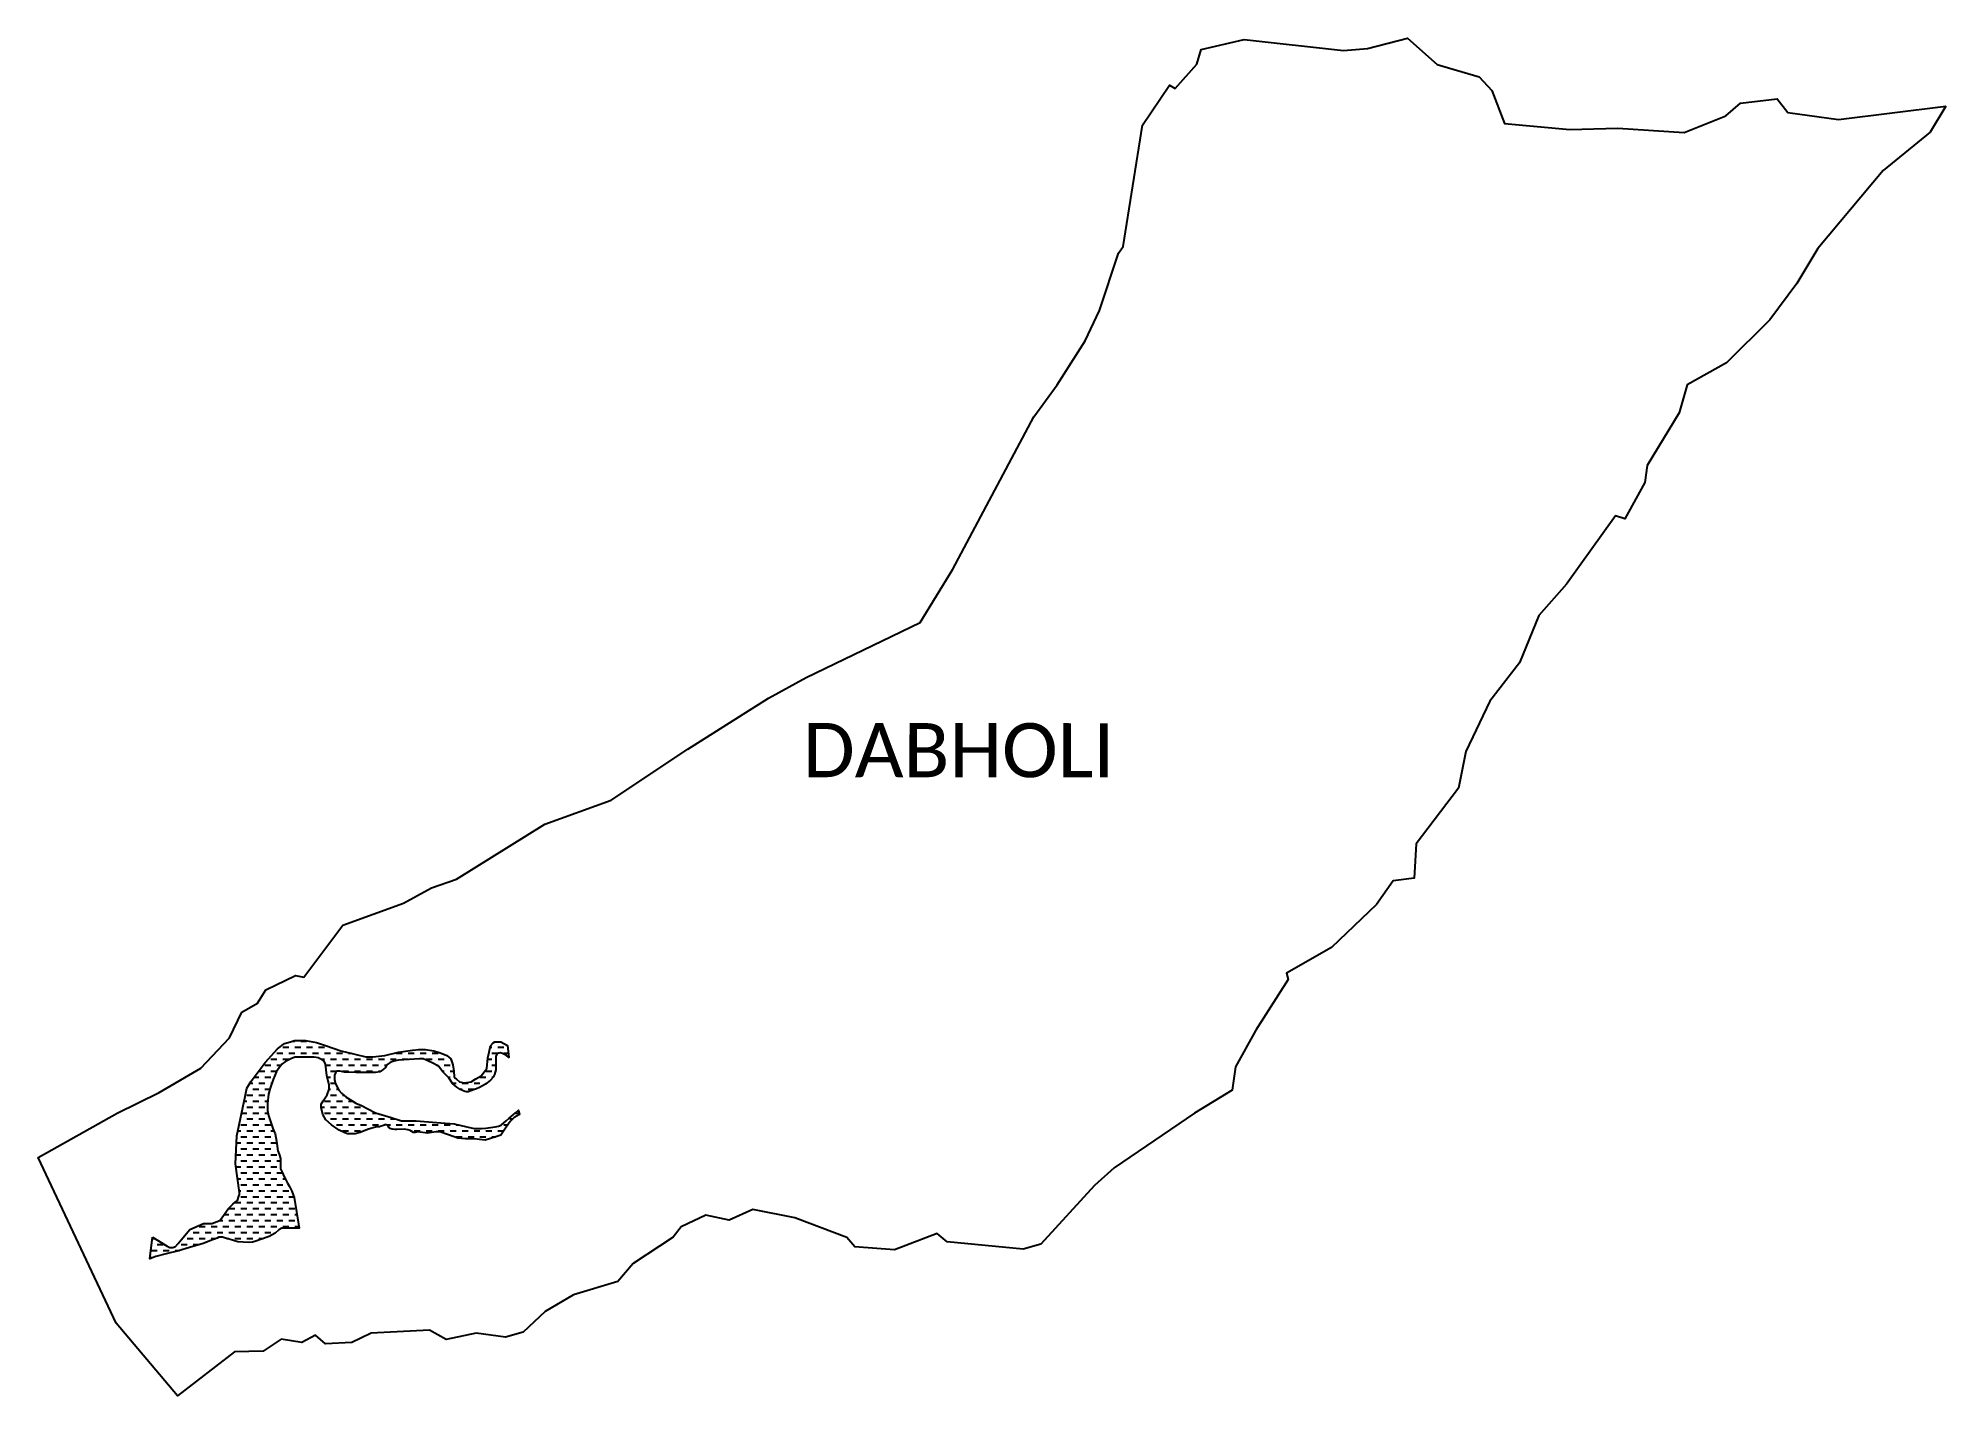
# Model space of a CAD drawing. Header units: metres. Extents: x 350918 to 355985, y 1754182 to 1757789.
import ezdxf

# ---------------------------------------------------------------- set-up
doc = ezdxf.new("R2010")
doc.units = ezdxf.units.M
doc.header["$MEASUREMENT"] = 0
for name, color, linetype in [('CREEK', 132, 'Continuous'), ('village', 3, 'Continuous'), ('VILLAGE NAME', 250, 'Continuous')]:
    doc.layers.add(name, color=color, linetype=linetype)

msp = doc.modelspace()

# ---------------------------------------------------------------- hatches: boundary and pattern name
at = {"layer": 'CREEK'}
h = msp.add_hatch(dxfattribs=at)
h.set_pattern_fill('DASH', color=256, scale=5)
h.set_pattern_definition([(0, (0, 0), (15.875, 15.875), [15.875, -15.875])])
h.paths.add_polyline_path([(351551, 1754859.2), (351547.3, 1754877.9), (351541.8, 1754892.7), (351529.5, 1754927.2), (351527, 1754940.7), (351527, 1754958.9), (351529.9, 1754983.4), (351534.1, 1754999.7), (351541.9, 1755023), (351551.2, 1755044), (351565.3, 1755063.1), (351575.2, 1755070.5), (351588.8, 1755077.3), (351600.2, 1755082.1), (351613.9, 1755082.1), (351627.4, 1755082.1), (351650.9, 1755082.1), (351661.6, 1755080.2), (351672.7, 1755075.2), (351678, 1755071), (351681.3, 1755063.4), (351684.8, 1755033.5), (351691.3, 1755007.8), (351691.3, 1754997.1), (351685.8, 1754981.8), (351674.8, 1754965.9), (351669.4, 1754957), (351669.4, 1754948.3), (351674.4, 1754929.3), (351681.8, 1754915.2), (351697.3, 1754902.6), (351717.7, 1754888.4), (351732.8, 1754881.2), (351739.4, 1754878.7), (351747.9, 1754878.7), (351759.7, 1754878.7), (351773.8, 1754882), (351792.7, 1754889.6), (351816.4, 1754897.2), (351824.4, 1754897.2), (351829.6, 1754898.3), (351835.5, 1754900), (351839.2, 1754902.1), (351841.7, 1754902.1), (351843.7, 1754902.1), (351846.6, 1754901.2), (351847.9, 1754898.4), (351850.6, 1754894.3), (351852.4, 1754892.8), (351858.1, 1754890.6), (351866.6, 1754889.4), (351870.4, 1754889.4), (351890, 1754890.9), (351900.3, 1754888.7), (351906.4, 1754887), (351914.7, 1754881.8), (351919.1, 1754881.8), (351926.3, 1754883.7), (351951.8, 1754880.1), (351974, 1754883.7), (351984.7, 1754883.7), (352005.7, 1754876.6), (352023.4, 1754870.7), (352032.8, 1754867), (352052.1, 1754864.9), (352075.1, 1754864.9), (352105.6, 1754861.3), (352133.8, 1754870.5), (352147.3, 1754874.9), (352161.6, 1754896.3), (352172.1, 1754911), (352182.5, 1754922.1), (352190, 1754926.2), (352196.9, 1754929.6), (352194.1, 1754941.2), (352185.8, 1754934), (352179.5, 1754928.6), (352169.5, 1754920.1), (352160.8, 1754912.6), (352148.1, 1754901.7), (352140.8, 1754898.4), (352131.7, 1754897), (352107.4, 1754893.1), (352095.7, 1754892.5), (352075.9, 1754892.5), (352056.5, 1754897.1), (352022.8, 1754904.9), (351987.5, 1754907.6), (351965.6, 1754909.4), (351922.4, 1754912.9), (351883.3, 1754912.9), (351855.3, 1754921.6), (351814.4, 1754934.3), (351793.9, 1754944.6), (351776.5, 1754953.5), (351761.6, 1754959.7), (351752.4, 1754965.6), (351736.4, 1754976), (351723.7, 1754986.6), (351716.6, 1754994.3), (351708.2, 1755010.8), (351704.9, 1755023), (351704.9, 1755034), (351707.9, 1755040.6), (351711.2, 1755044.9), (351719.3, 1755044.9), (351732, 1755042.1), (351743.1, 1755042.1), (351762, 1755040.8), (351801.4, 1755040.8), (351814.4, 1755040.8), (351825.5, 1755043), (351831.1, 1755046.3), (351839.4, 1755053.3), (351844.3, 1755061.5), (351853.5, 1755068), (351862.4, 1755071.7), (351875.2, 1755074.1), (351903.1, 1755076.1), (351931.4, 1755077.7), (351940.4, 1755077.7), (351950.9, 1755073.5), (351969.5, 1755064.5), (351982.1, 1755057.5), (351992.5, 1755043.9), (352008.5, 1755027.4), (352018.6, 1755011.8), (352030.4, 1755002.5), (352038.2, 1754997.2), (352043, 1754993.9), (352051.2, 1754990.8), (352056.1, 1754990.3), (352060.1, 1754990.3), (352067.6, 1754992.8), (352074.8, 1754995), (352082.8, 1754997.5), (352090.2, 1755001.1), (352106, 1755009.9), (352119.8, 1755021.2), (352126.4, 1755029.1), (352129.9, 1755035.7), (352133.8, 1755048), (352133.8, 1755069.6), (352133.8, 1755083.9), (352135.3, 1755088.5), (352138.9, 1755091.6), (352141.3, 1755092.7), (352145.5, 1755093.5), (352151.1, 1755092.1), (352156.8, 1755089), (352162, 1755086.2), (352168.3, 1755081.5), (352164.4, 1755113), (352146.6, 1755122.8), (352138.5, 1755122.8), (352131.2, 1755122.8), (352126.2, 1755119.9), (352119.9, 1755112.1), (352116, 1755095), (352112.6, 1755080), (352109.4, 1755051.7), (352094.6, 1755032.8), (352081, 1755024.5), (352068.2, 1755016.8), (352049.5, 1755013.6), (352037.6, 1755016.3), (352029.4, 1755023.3), (352025.6, 1755026.1), (352023.2, 1755029.8), (352022.1, 1755044.4), (352019.4, 1755062), (352013.8, 1755077.1), (352003.6, 1755086.4), (351988.3, 1755092.7), (351969, 1755098.6), (351946.7, 1755102.6), (351929.6, 1755102.6), (351912.2, 1755100.3), (351875.6, 1755095.5), (351838.6, 1755086.5), (351806.9, 1755082.7), (351788.4, 1755082.7), (351759.5, 1755090.2), (351722, 1755098.8), (351684, 1755111.8), (351657.6, 1755120.7), (351627.9, 1755126), (351610.2, 1755126), (351598.8, 1755126), (351588.1, 1755122.8), (351572.2, 1755118), (351553.7, 1755103.9), (351521, 1755068.1), (351484.1, 1755018.4), (351472.5, 1754999.8), (351467.9, 1754977.8), (351446.2, 1754872.7), (351442, 1754798.6), (351452.5, 1754722.6), (351452.5, 1754717.3), (351450.9, 1754712.7), (351447.2, 1754701.6), (351442.2, 1754697.5), (351435.3, 1754691.6), (351422.7, 1754679.4), (351410, 1754661.1), (351401, 1754648.1), (351379, 1754640.3), (351357.4, 1754640.3), (351342.8, 1754633.8), (351320.8, 1754624), (351307, 1754607.4), (351290.1, 1754586.8), (351283.3, 1754579.1), (351275.4, 1754576.6), (351268, 1754576.6), (351261, 1754579.7), (351221.8, 1754603.9), (351214.5, 1754546.6), (351230.8, 1754552.3), (351257.7, 1754559.3), (351291, 1754567.6), (351319.9, 1754576.6), (351356, 1754587.3), (351381, 1754596.6), (351393.2, 1754601.6), (351398, 1754603.6), (351402.1, 1754603.6), (351407.5, 1754603.6), (351415.4, 1754600.9), (351425.5, 1754598.6), (351448.2, 1754591.8), (351476.5, 1754589.3), (351487.5, 1754590.7), (351496.1, 1754593.6), (351508.3, 1754597.5), (351531.7, 1754605.9), (351548, 1754614.7), (351557, 1754623.4), (351565.3, 1754627.9), (351575.2, 1754627.9), (351595.9, 1754627.9), (351611.8, 1754627.9), (351598.5, 1754709), (351595.6, 1754716.6), (351591.6, 1754725.7), (351585.4, 1754738.6), (351580.3, 1754747.4), (351575.6, 1754756.4), (351571.6, 1754764.5), (351566.2, 1754776.1), (351562, 1754785.7), (351562, 1754801.2), (351562, 1754812.4), (351558.2, 1754824), (351555, 1754833.3)])

# ---------------------------------------------------------------- linework, layer by layer
at = {"layer": 'CREEK', "flags": 128}
msp.add_lwpolyline([(351221.8, 1754603.9), (351261, 1754579.7), (351268, 1754576.6), (351275.4, 1754576.6), (351283.3, 1754579.1), (351290.1, 1754586.8), (351307, 1754607.4), (351320.8, 1754624), (351342.8, 1754633.8), (351357.4, 1754640.3), (351379, 1754640.3), (351401, 1754648.1), (351410, 1754661.1), (351422.7, 1754679.4), (351435.3, 1754691.6), (351442.2, 1754697.5), (351447.2, 1754701.6), (351450.9, 1754712.7), (351452.5, 1754717.3), (351452.5, 1754722.6), (351442, 1754798.6), (351446.2, 1754872.7), (351467.9, 1754977.8), (351472.5, 1754999.8), (351484.1, 1755018.4), (351521, 1755068.1), (351553.7, 1755103.9), (351572.2, 1755118), (351588.1, 1755122.8), (351598.8, 1755126), (351610.2, 1755126), (351627.9, 1755126), (351657.6, 1755120.7), (351684, 1755111.8), (351722, 1755098.8), (351759.5, 1755090.2), (351788.4, 1755082.7), (351806.9, 1755082.7), (351838.6, 1755086.5), (351875.6, 1755095.5), (351912.2, 1755100.3), (351929.6, 1755102.6), (351946.7, 1755102.6), (351969, 1755098.6), (351988.3, 1755092.7), (352003.6, 1755086.4), (352003.6, 1755086.4), (352013.8, 1755077.1), (352019.4, 1755062), (352022.1, 1755044.4), (352023.2, 1755029.8), (352025.6, 1755026.1), (352029.4, 1755023.3), (352037.6, 1755016.3), (352049.5, 1755013.6), (352068.2, 1755016.8), (352081, 1755024.5), (352094.6, 1755032.8), (352109.4, 1755051.7), (352112.6, 1755080), (352116, 1755095), (352119.9, 1755112.1), (352126.2, 1755119.9), (352131.2, 1755122.8), (352138.5, 1755122.8), (352146.6, 1755122.8), (352164.4, 1755113), (352168.3, 1755081.5), (352162, 1755086.2), (352156.8, 1755089), (352151.1, 1755092.1), (352145.5, 1755093.5), (352141.3, 1755092.7), (352138.9, 1755091.6), (352135.3, 1755088.5), (352133.8, 1755083.9), (352133.8, 1755069.6), (352133.8, 1755048), (352129.9, 1755035.7), (352126.4, 1755029.1), (352119.8, 1755021.2), (352106, 1755009.9), (352090.2, 1755001.1), (352082.8, 1754997.5), (352074.8, 1754995), (352067.6, 1754992.8), (352060.1, 1754990.3), (352056.1, 1754990.3), (352051.2, 1754990.8), (352043, 1754993.9), (352038.2, 1754997.2), (352030.4, 1755002.5), (352018.6, 1755011.8), (352008.5, 1755027.4), (351992.5, 1755043.9), (351982.1, 1755057.5), (351969.5, 1755064.5), (351950.9, 1755073.5), (351940.4, 1755077.7), (351931.4, 1755077.7), (351903.1, 1755076.1), (351875.2, 1755074.1), (351862.4, 1755071.7), (351853.5, 1755068), (351844.3, 1755061.5), (351839.4, 1755053.3), (351831.1, 1755046.3), (351825.5, 1755043), (351814.4, 1755040.8), (351801.4, 1755040.8), (351762, 1755040.8), (351743.1, 1755042.1), (351732, 1755042.1), (351719.3, 1755044.9), (351711.2, 1755044.9), (351707.9, 1755040.6), (351704.9, 1755034), (351704.9, 1755023), (351708.2, 1755010.8), (351716.6, 1754994.3), (351723.7, 1754986.6), (351736.4, 1754976), (351752.4, 1754965.6), (351761.6, 1754959.7), (351776.5, 1754953.5), (351793.9, 1754944.6), (351814.4, 1754934.3), (351855.3, 1754921.6), (351883.3, 1754912.9), (351922.4, 1754912.9), (351965.6, 1754909.4), (351987.5, 1754907.6), (352022.8, 1754904.9), (352056.5, 1754897.1), (352075.9, 1754892.5), (352095.7, 1754892.5), (352107.4, 1754893.1), (352131.7, 1754897), (352140.8, 1754898.4), (352148.1, 1754901.7), (352160.8, 1754912.6), (352169.5, 1754920.1), (352179.5, 1754928.6), (352185.8, 1754934), (352194.1, 1754941.2), (352196.9, 1754929.6), (352190, 1754926.2), (352182.5, 1754922.1), (352172.1, 1754911), (352161.6, 1754896.3), (352147.3, 1754874.9), (352133.8, 1754870.5), (352105.6, 1754861.3), (352075.1, 1754864.9), (352052.1, 1754864.9), (352032.8, 1754867), (352023.4, 1754870.7), (352005.7, 1754876.6), (351984.7, 1754883.7), (351974, 1754883.7), (351951.8, 1754880.1), (351926.3, 1754883.7), (351919.1, 1754881.8), (351914.7, 1754881.8), (351906.4, 1754887), (351900.3, 1754888.7), (351890, 1754890.9), (351870.4, 1754889.4), (351866.6, 1754889.4), (351858.1, 1754890.6), (351852.4, 1754892.8), (351850.6, 1754894.3), (351847.9, 1754898.4), (351846.6, 1754901.2), (351843.7, 1754902.1), (351841.7, 1754902.1), (351839.2, 1754902.1), (351835.5, 1754900), (351829.6, 1754898.3), (351824.4, 1754897.2), (351816.4, 1754897.2), (351792.7, 1754889.6), (351773.8, 1754882), (351759.7, 1754878.7), (351747.9, 1754878.7), (351739.4, 1754878.7), (351732.8, 1754881.2), (351717.7, 1754888.4), (351697.3, 1754902.6), (351681.8, 1754915.2), (351674.4, 1754929.3), (351669.4, 1754948.3), (351669.4, 1754957), (351674.8, 1754965.9), (351685.8, 1754981.8), (351691.3, 1754997.1), (351691.3, 1755007.8), (351684.8, 1755033.5), (351681.3, 1755063.4), (351678, 1755071), (351672.7, 1755075.2), (351661.6, 1755080.2), (351650.9, 1755082.1), (351627.4, 1755082.1), (351613.9, 1755082.1), (351600.2, 1755082.1), (351588.8, 1755077.3), (351575.2, 1755070.5), (351565.3, 1755063.1), (351551.2, 1755044), (351541.9, 1755023), (351534.1, 1754999.7), (351529.9, 1754983.4), (351527, 1754958.9), (351527, 1754940.7), (351529.5, 1754927.2), (351541.8, 1754892.7), (351547.3, 1754877.9), (351551, 1754859.2), (351555, 1754833.3), (351558.2, 1754824), (351562, 1754812.4), (351562, 1754801.2), (351562, 1754785.7), (351566.2, 1754776.1), (351571.6, 1754764.5), (351575.6, 1754756.4), (351580.3, 1754747.4), (351585.4, 1754738.6), (351591.6, 1754725.7), (351595.6, 1754716.6), (351598.5, 1754709), (351611.8, 1754627.9), (351595.9, 1754627.9), (351575.2, 1754627.9), (351565.3, 1754627.9), (351557, 1754623.4), (351548, 1754614.7), (351531.7, 1754605.9), (351508.3, 1754597.5), (351496.1, 1754593.6), (351487.5, 1754590.7), (351476.5, 1754589.3), (351448.2, 1754591.8), (351425.5, 1754598.6), (351415.4, 1754600.9), (351407.5, 1754603.6), (351402.1, 1754603.6), (351398, 1754603.6), (351393.2, 1754601.6), (351381, 1754596.6), (351356, 1754587.3), (351319.9, 1754576.6), (351291, 1754567.6), (351257.7, 1754559.3), (351230.8, 1754552.3), (351214.5, 1754546.6)], close=True, dxfattribs=at)
at = {"layer": 'village', "color": 3, "true_color": 0x00ff00}
msp.add_polyline3d([(355985, 1757608.4, 0), (355943.7, 1757539.3, 0), (355818.5, 1757437.1, 0), (355645, 1757229.6, 0), (355589.3, 1757136.9, 0), (355517.9, 1757040.1, 0), (355402.8, 1756925.9, 0), (355298.3, 1756868.1, 0), (355276.7, 1756793.2, 0), (355191.7, 1756654, 0), (355185.1, 1756608.2, 0), (355132.1, 1756512.1, 0), (355107.7, 1756520.3, 0), (354977.1, 1756338.1, 0), (354903.6, 1756254.7, 0), (354852.5, 1756129.5, 0), (354774, 1756027.4, 0), (354710.1, 1755894.2, 0), (354690.8, 1755796.5, 0), (354578.4, 1755648.8, 0), (354572.7, 1755557.7, 0), (354517.4, 1755550.3, 0), (354473, 1755487.1, 0), (354353.5, 1755373.6, 0), (354234.1, 1755305.1, 0), (354238, 1755288.2, 0), (354151.9, 1755153.9, 0), (354097.9, 1755055.9, 0), (354089.8, 1754994.1, 0), (353989.2, 1754933.3, 0), (353775.6, 1754788.3, 0), (353723.6, 1754741.1, 0), (353581.3, 1754585, 0), (353534.7, 1754572.2, 0), (353332.5, 1754591.2, 0), (353305.7, 1754613.7, 0), (353192.5, 1754570.2, 0), (353087.5, 1754578, 0), (353066.2, 1754602.5, 0), (352927.7, 1754655.1, 0), (352816.4, 1754677.4, 0), (352753.5, 1754649, 0), (352691.6, 1754662.2, 0), (352626.1, 1754631.4, 0), (352604.8, 1754603.5, 0), (352498.3, 1754533.5, 0), (352457.8, 1754485.9, 0), (352339.9, 1754450.9, 0), (352264.4, 1754406.1, 0), (352206.5, 1754351.6, 0), (352159.5, 1754338.3, 0), (352081.3, 1754348.8, 0), (352001.4, 1754331.6, 0), (351957.3, 1754356.5, 0), (351802.4, 1754348.9, 0), (351751.2, 1754324.4, 0), (351681.3, 1754320.2, 0), (351654.6, 1754343.6, 0), (351618.8, 1754324.2, 0), (351563.8, 1754332.7, 0), (351515.5, 1754301.4, 0), (351439.2, 1754299.2, 0), (351288.1, 1754182.3, 0), (351125.2, 1754375.3, 0), (350918.1, 1754815, 0), (351128, 1754932.9, 0), (351239.6, 1754988.1, 0), (351349.9, 1755053.1, 0), (351426.7, 1755133.7, 0), (351458.7, 1755201.6, 0), (351501, 1755225.4, 0), (351522.6, 1755261.1, 0), (351601.3, 1755298.7, 0), (351623.6, 1755294.1, 0), (351727, 1755432.4, 0), (351888.1, 1755491.2, 0), (351963.2, 1755532.1, 0), (352029.2, 1755554.7, 0), (352264.3, 1755700.6, 0), (352440.2, 1755764.2, 0), (352643.7, 1755900.5, 0), (352857.8, 1756035.5, 0), (352958.4, 1756090.4, 0), (353260.5, 1756236.9, 0), (353347.2, 1756378.4, 0), (353562.7, 1756783, 0), (353624.4, 1756867.7, 0), (353699.4, 1756984.8, 0), (353736.7, 1757065.1, 0), (353787.4, 1757217.4, 0), (353800, 1757235.2, 0), (353851.6, 1757558, 0), (353923.2, 1757663.4, 0), (353937.6, 1757655.2, 0), (353995.6, 1757720, 0), (354007.2, 1757758.8, 0), (354121.2, 1757785.1, 0), (354384.7, 1757755.5, 0), (354449, 1757761.6, 0), (354554.9, 1757788.7, 0), (354633.8, 1757718.5, 0), (354745.3, 1757686.2, 0), (354779.4, 1757649.9, 0), (354812.8, 1757561.9, 0), (354986.3, 1757545.9, 0), (355114.1, 1757549.6, 0), (355289.7, 1757537.8, 0), (355400.8, 1757582.7, 0), (355439.4, 1757616.1, 0), (355536.9, 1757627.9, 0), (355565.6, 1757591.1, 0), (355699.5, 1757572.2, 0)], close=True, dxfattribs=at)
msp.add_polyline3d([(355985, 1757608.4, 0), (355943.7, 1757539.3, 0), (355818.5, 1757437.1, 0), (355645, 1757229.6, 0), (355589.3, 1757136.9, 0), (355517.9, 1757040.1, 0), (355402.8, 1756925.9, 0), (355298.3, 1756868.1, 0), (355276.7, 1756793.2, 0), (355191.7, 1756654, 0), (355185.1, 1756608.2, 0), (355132.1, 1756512.1, 0), (355107.7, 1756520.3, 0), (354977.1, 1756338.1, 0), (354903.6, 1756254.7, 0), (354852.5, 1756129.5, 0), (354774, 1756027.4, 0), (354710.1, 1755894.2, 0), (354690.8, 1755796.5, 0), (354578.4, 1755648.8, 0), (354572.7, 1755557.7, 0), (354517.4, 1755550.3, 0), (354473, 1755487.1, 0), (354353.5, 1755373.6, 0), (354234.1, 1755305.1, 0), (354238, 1755288.2, 0), (354151.9, 1755153.9, 0), (354097.9, 1755055.9, 0), (354089.8, 1754994.1, 0), (353989.2, 1754933.3, 0), (353775.6, 1754788.3, 0), (353723.6, 1754741.1, 0), (353581.3, 1754585, 0), (353534.7, 1754572.2, 0), (353332.5, 1754591.2, 0), (353305.7, 1754613.7, 0), (353192.5, 1754570.2, 0), (353087.5, 1754578, 0), (353066.2, 1754602.5, 0), (352927.7, 1754655.1, 0), (352816.4, 1754677.4, 0), (352753.5, 1754649, 0), (352691.6, 1754662.2, 0), (352626.1, 1754631.4, 0), (352604.8, 1754603.5, 0), (352498.3, 1754533.5, 0), (352457.8, 1754485.9, 0), (352339.9, 1754450.9, 0), (352264.4, 1754406.1, 0), (352206.5, 1754351.6, 0), (352159.5, 1754338.3, 0), (352081.3, 1754348.8, 0), (352001.4, 1754331.6, 0), (351957.3, 1754356.5, 0), (351802.4, 1754348.9, 0), (351751.2, 1754324.4, 0), (351681.3, 1754320.2, 0), (351654.6, 1754343.6, 0), (351618.8, 1754324.2, 0), (351563.8, 1754332.7, 0), (351515.5, 1754301.4, 0), (351439.2, 1754299.2, 0), (351288.1, 1754182.3, 0), (351125.2, 1754375.3, 0), (350918.1, 1754815, 0), (351128, 1754932.9, 0), (351239.6, 1754988.1, 0), (351349.9, 1755053.1, 0), (351426.7, 1755133.7, 0), (351458.7, 1755201.6, 0), (351501, 1755225.4, 0), (351522.6, 1755261.1, 0), (351601.3, 1755298.7, 0), (351623.6, 1755294.1, 0), (351727, 1755432.4, 0), (351888.1, 1755491.2, 0), (351963.2, 1755532.1, 0), (352029.2, 1755554.7, 0), (352264.3, 1755700.6, 0), (352440.2, 1755764.2, 0), (352643.7, 1755900.5, 0), (352857.8, 1756035.5, 0), (352958.4, 1756090.4, 0), (353260.5, 1756236.9, 0), (353347.2, 1756378.4, 0), (353562.7, 1756783, 0), (353624.4, 1756867.7, 0), (353699.4, 1756984.8, 0), (353736.7, 1757065.1, 0), (353787.4, 1757217.4, 0), (353800, 1757235.2, 0), (353851.6, 1757558, 0), (353923.2, 1757663.4, 0), (353937.6, 1757655.2, 0), (353995.6, 1757720, 0), (354007.2, 1757758.8, 0), (354121.2, 1757785.1, 0), (354384.7, 1757755.5, 0), (354449, 1757761.6, 0), (354554.9, 1757788.7, 0), (354633.8, 1757718.5, 0), (354745.3, 1757686.2, 0), (354779.4, 1757649.9, 0), (354812.8, 1757561.9, 0), (354986.3, 1757545.9, 0), (355114.1, 1757549.6, 0), (355289.7, 1757537.8, 0), (355400.8, 1757582.7, 0), (355439.4, 1757616.1, 0), (355536.9, 1757627.9, 0), (355565.6, 1757591.1, 0), (355699.5, 1757572.2, 0)], close=True, dxfattribs=at)

# ---------------------------------------------------------------- texts
at = {"layer": 'VILLAGE NAME', "insert": (352949.3, 1755969.4), "char_height": 143.7, "attachment_point": 1, "rotation": 359.9793}
msp.add_mtext_dynamic_manual_height_columns('{\\fCalibri|b0|i0|c0|p34;DABHOLI}', width=1418, gutter_width=718.5, heights=[0], dxfattribs=at)

doc.saveas('drawing.dxf')
